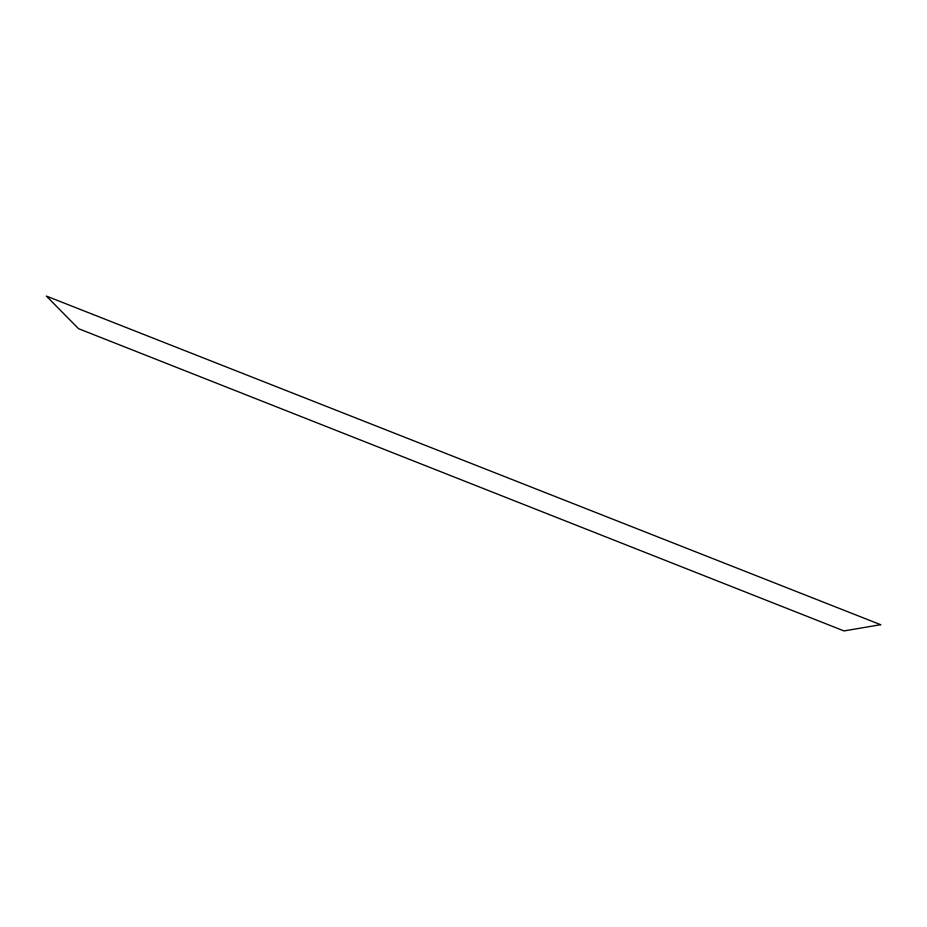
<?xml version="1.0" encoding="UTF-8"?>
<svg xmlns="http://www.w3.org/2000/svg" width="927" height="927" viewBox="0 0 927 927"><rect width="100%" height="100%" fill="white"/><g stroke="black" fill="none" stroke-linecap="round" stroke-linejoin="round"><path stroke-width="1.39" d="M880.65 624.694L843.999 630.928L78.563 328.691L46.35 296.072L880.65 624.694"/></g></svg>
